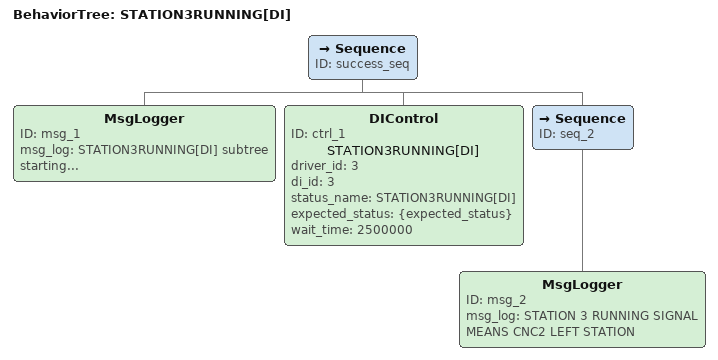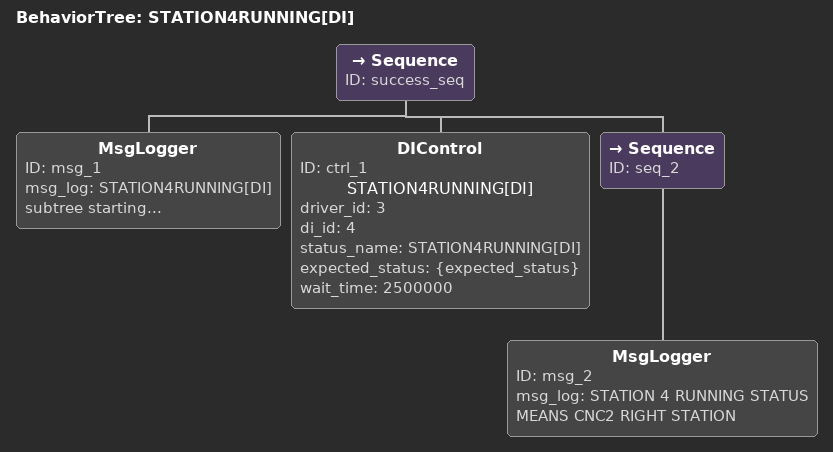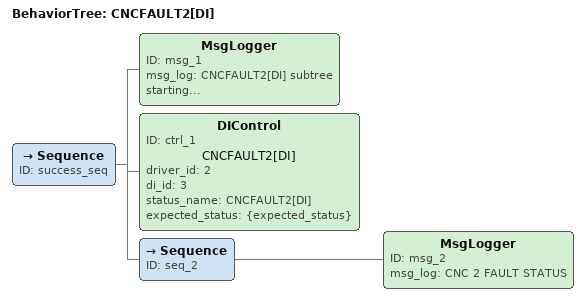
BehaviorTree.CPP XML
<BehaviorTree ID="STATION3RUNNING[DI]">
  <Sequence ID="success_seq">
    <MsgLogger ID="msg_1" msg_log="STATION3RUNNING[DI] subtree starting..."/>
    <DIControl ID="ctrl_1" name="STATION3RUNNING[DI]" driver_id="3" di_id="3" status_name="STATION3RUNNING[DI]" expected_status="{expected_status}" wait_time="2500000"/>
    <Sequence ID="seq_2">
      <MsgLogger ID="msg_2" msg_log="STATION 3 RUNNING SIGNAL MEANS CNC2 LEFT STATION"/>
    </Sequence>
  </Sequence>
</BehaviorTree>

<BehaviorTree ID="STATION4RUNNING[DI]">
  <Sequence ID="success_seq">
    <MsgLogger ID="msg_1" msg_log="STATION4RUNNING[DI] subtree starting..."/>
    <DIControl ID="ctrl_1" name="STATION4RUNNING[DI]" driver_id="3" di_id="4" status_name="STATION4RUNNING[DI]" expected_status="{expected_status}" wait_time="2500000"/>
    <Sequence ID="seq_2">
      <MsgLogger ID="msg_2" msg_log="STATION 4 RUNNING STATUS MEANS CNC2 RIGHT STATION"/>
    </Sequence>
  </Sequence>
</BehaviorTree>

<BehaviorTree ID="CNCFAULT2[DI]">
  <Sequence ID="success_seq">
    <MsgLogger ID="msg_1" msg_log="CNCFAULT2[DI] subtree starting..."/>
    <DIControl ID="ctrl_1" name="CNCFAULT2[DI]" driver_id="2" di_id="3" status_name="CNCFAULT2[DI]" expected_status="{expected_status}"/>
    <Sequence ID="seq_2">
      <MsgLogger ID="msg_2" msg_log="CNC 2 FAULT STATUS"/>
    </Sequence>
  </Sequence>
</BehaviorTree>
